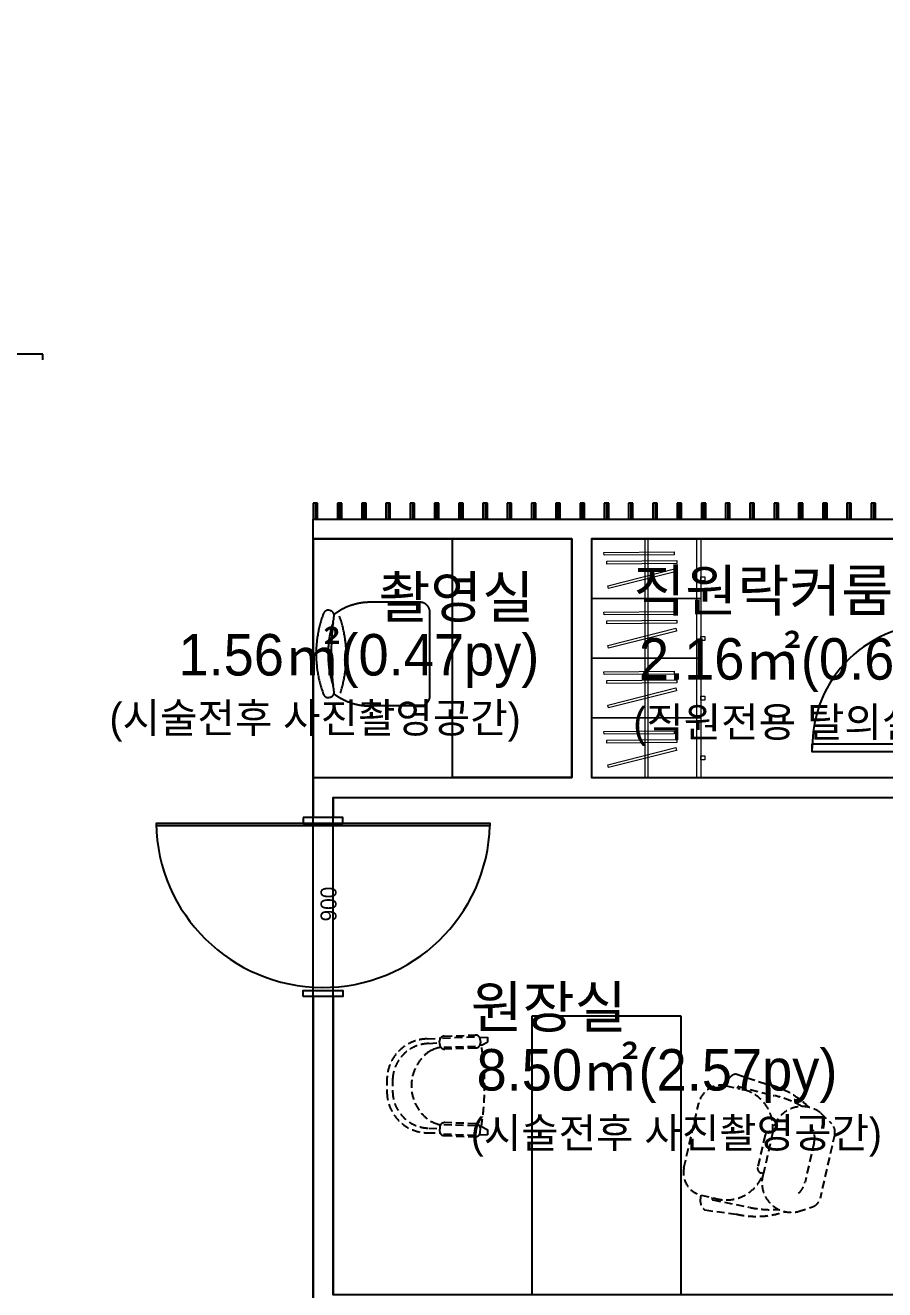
# Model space of a CAD drawing. Extents: x 11477420 to 23072185, y -28506554 to -14238804.
# Drawn here: x 11494391 to 11498712, y -14281274 to -14274916 of the extents above; entities that cross this region are included whole.
import ezdxf
from ezdxf.enums import TextEntityAlignment as Align

# ---------------------------------------------------------------- set-up
doc = ezdxf.new("R2010")
doc.units = 0
doc.header["$LTSCALE"] = 50
doc.header["$MEASUREMENT"] = 0
doc.linetypes.add('DH-HID2', pattern=[1.2, 0.8, -0.4])
doc.linetypes.add('HIDDEN1', pattern=[1.1, 0.7, -0.4])
doc.layers.get('0').update_dxf_attribs({"linetype": 'CONTINUOUS'})
for name, color, linetype in [('03-WAL NEW', 3, 'CONTINUOUS'), ('1.천장.벽체선(내벽)', 3, 'CONTINUOUS'), ('2.글자선', 60, 'CONTINUOUS'), ('3 가구-붙박이', 6, 'CONTINUOUS'), ('3.기호.계단선', 30, 'CONTINUOUS'), ('C-WIN', 4, 'CONTINUOUS'), ('CO-DO-FR', 7, 'CONTINUOUS'), ('CO-DOOR', 8, 'CONTINUOUS'), ('CO-FURB', 6, 'CONTINUOUS'), ('FINISH', 6, 'CONTINUOUS'), ('FU-FURM', 251, 'DH-HID2')]:
    doc.layers.add(name, color=color, linetype=linetype)
doc.layers.add('Arch', color=8, linetype='CONTINUOUS', lineweight=0)
doc.styles.add('W-TEXT2', font='Dotum.ttf')
doc.styles.add('코레일둥고', font='Korail_Round_Gothic_Medium.ttf')

# ---------------------------------------------------------------- blocks, each defined once
blk = doc.blocks.new('flooor2')
at = {"layer": '03-WAL NEW', "color": 8}
for p, q in [((11530260.1, -14277319.4), (11530238.1, -14277319.4)), ((11530238.1, -14277319.4), (11530238.1, -14277399.4)), ((11530260.1, -14277399.4), (11530260.1, -14277319.4)), ((11530382.1, -14277319.4), (11530360.1, -14277319.4)), ((11530360.1, -14277319.4), (11530360.1, -14277399.4)), ((11530382.1, -14277399.4), (11530382.1, -14277319.4)), ((11530504.1, -14277319.4), (11530482.1, -14277319.4)), ((11530482.1, -14277319.4), (11530482.1, -14277399.4)), ((11530504.1, -14277399.4), (11530504.1, -14277319.4)), ((11530626.1, -14277319.4), (11530604.1, -14277319.4)), ((11530604.1, -14277319.4), (11530604.1, -14277399.4)), ((11530626.1, -14277399.4), (11530626.1, -14277319.4)), ((11530748.1, -14277319.4), (11530726.1, -14277319.4)), ((11530726.1, -14277319.4), (11530726.1, -14277399.4)), ((11530748.1, -14277399.4), (11530748.1, -14277319.4)), ((11530870.1, -14277319.4), (11530848.1, -14277319.4)), ((11530848.1, -14277319.4), (11530848.1, -14277399.4)), ((11530870.1, -14277399.4), (11530870.1, -14277319.4)), ((11530992.1, -14277319.4), (11530970.1, -14277319.4)), ((11530970.1, -14277319.4), (11530970.1, -14277399.4)), ((11530992.1, -14277399.4), (11530992.1, -14277319.4)), ((11531114.1, -14277319.4), (11531092.1, -14277319.4)), ((11531092.1, -14277319.4), (11531092.1, -14277399.4)), ((11531114.1, -14277399.4), (11531114.1, -14277319.4)), ((11531236.1, -14277319.4), (11531214.1, -14277319.4)), ((11531214.1, -14277319.4), (11531214.1, -14277399.4)), ((11531236.1, -14277399.4), (11531236.1, -14277319.4)), ((11531358.1, -14277319.4), (11531336.1, -14277319.4)), ((11531336.1, -14277319.4), (11531336.1, -14277399.4)), ((11531358.1, -14277399.4), (11531358.1, -14277319.4)), ((11531480.1, -14277319.4), (11531458.1, -14277319.4)), ((11531458.1, -14277319.4), (11531458.1, -14277399.4)), ((11531480.1, -14277399.4), (11531480.1, -14277319.4)), ((11531602.1, -14277319.4), (11531580.1, -14277319.4)), ((11531580.1, -14277319.4), (11531580.1, -14277399.4)), ((11531602.1, -14277399.4), (11531602.1, -14277319.4)), ((11531724.1, -14277319.4), (11531702.1, -14277319.4)), ((11531702.1, -14277319.4), (11531702.1, -14277399.4)), ((11531724.1, -14277399.4), (11531724.1, -14277319.4)), ((11531846.1, -14277319.4), (11531824.1, -14277319.4)), ((11531824.1, -14277319.4), (11531824.1, -14277399.4)), ((11531846.1, -14277399.4), (11531846.1, -14277319.4)), ((11531968.1, -14277319.4), (11531946.1, -14277319.4)), ((11531946.1, -14277319.4), (11531946.1, -14277399.4)), ((11531968.1, -14277399.4), (11531968.1, -14277319.4)), ((11532090.1, -14277319.4), (11532068.1, -14277319.4)), ((11532068.1, -14277319.4), (11532068.1, -14277399.4)), ((11532090.1, -14277399.4), (11532090.1, -14277319.4)), ((11532212.1, -14277319.4), (11532190.1, -14277319.4)), ((11532190.1, -14277319.4), (11532190.1, -14277399.4)), ((11532212.1, -14277399.4), (11532212.1, -14277319.4)), ((11532334.1, -14277319.4), (11532312.1, -14277319.4)), ((11532312.1, -14277319.4), (11532312.1, -14277399.4)), ((11532334.1, -14277399.4), (11532334.1, -14277319.4)), ((11532456.1, -14277319.4), (11532434.1, -14277319.4)), ((11532434.1, -14277319.4), (11532434.1, -14277399.4)), ((11532456.1, -14277399.4), (11532456.1, -14277319.4)), ((11532578.1, -14277319.4), (11532556.1, -14277319.4)), ((11532556.1, -14277319.4), (11532556.1, -14277399.4)), ((11532578.1, -14277399.4), (11532578.1, -14277319.4)), ((11532700.1, -14277319.4), (11532678.1, -14277319.4)), ((11532678.1, -14277319.4), (11532678.1, -14277399.4)), ((11532700.1, -14277399.4), (11532700.1, -14277319.4)), ((11532822.1, -14277319.4), (11532800.1, -14277319.4)), ((11532800.1, -14277319.4), (11532800.1, -14277399.4)), ((11532822.1, -14277399.4), (11532822.1, -14277319.4)), ((11532944.1, -14277319.4), (11532922.1, -14277319.4)), ((11532922.1, -14277319.4), (11532922.1, -14277399.4)), ((11532944.1, -14277399.4), (11532944.1, -14277319.4)), ((11533066.1, -14277319.4), (11533044.1, -14277319.4)), ((11533044.1, -14277319.4), (11533044.1, -14277399.4)), ((11533066.1, -14277399.4), (11533066.1, -14277319.4)), ((11530238.1, -14277399.4), (11530260.1, -14277399.4)), ((11530360.1, -14277399.4), (11530382.1, -14277399.4)), ((11530482.1, -14277399.4), (11530504.1, -14277399.4)), ((11530604.1, -14277399.4), (11530626.1, -14277399.4)), ((11530726.1, -14277399.4), (11530748.1, -14277399.4)), ((11530848.1, -14277399.4), (11530870.1, -14277399.4)), ((11530970.1, -14277399.4), (11530992.1, -14277399.4)), ((11531092.1, -14277399.4), (11531114.1, -14277399.4)), ((11531214.1, -14277399.4), (11531236.1, -14277399.4)), ((11531336.1, -14277399.4), (11531358.1, -14277399.4)), ((11531458.1, -14277399.4), (11531480.1, -14277399.4)), ((11531580.1, -14277399.4), (11531602.1, -14277399.4)), ((11531702.1, -14277399.4), (11531724.1, -14277399.4)), ((11531824.1, -14277399.4), (11531846.1, -14277399.4)), ((11531946.1, -14277399.4), (11531968.1, -14277399.4)), ((11532068.1, -14277399.4), (11532090.1, -14277399.4)), ((11532190.1, -14277399.4), (11532212.1, -14277399.4)), ((11532312.1, -14277399.4), (11532334.1, -14277399.4)), ((11532434.1, -14277399.4), (11532456.1, -14277399.4)), ((11532556.1, -14277399.4), (11532578.1, -14277399.4)), ((11532678.1, -14277399.4), (11532700.1, -14277399.4)), ((11532800.1, -14277399.4), (11532822.1, -14277399.4)), ((11532922.1, -14277399.4), (11532944.1, -14277399.4)), ((11533044.1, -14277399.4), (11533066.1, -14277399.4))]:
    blk.add_line(p, q, dxfattribs=at)
at = {"layer": '03-WAL NEW', "color": 8, "ltscale": 10}
for p, q in [((11530249.1, -14277319.4), (11530249.1, -14277399.4)), ((11530371.1, -14277319.4), (11530371.1, -14277399.4)), ((11530493.1, -14277319.4), (11530493.1, -14277399.4)), ((11530615.1, -14277319.4), (11530615.1, -14277399.4)), ((11530737.1, -14277319.4), (11530737.1, -14277399.4)), ((11530859.1, -14277319.4), (11530859.1, -14277399.4)), ((11530981.1, -14277319.4), (11530981.1, -14277399.4)), ((11531103.1, -14277319.4), (11531103.1, -14277399.4)), ((11531225.1, -14277319.4), (11531225.1, -14277399.4)), ((11531347.1, -14277319.4), (11531347.1, -14277399.4)), ((11531469.1, -14277319.4), (11531469.1, -14277399.4)), ((11531591.1, -14277319.4), (11531591.1, -14277399.4)), ((11531713.1, -14277319.4), (11531713.1, -14277399.4)), ((11531835.1, -14277319.4), (11531835.1, -14277399.4)), ((11531957.1, -14277319.4), (11531957.1, -14277399.4)), ((11532079.1, -14277319.4), (11532079.1, -14277399.4)), ((11532201.1, -14277319.4), (11532201.1, -14277399.4)), ((11532323.1, -14277319.4), (11532323.1, -14277399.4)), ((11532445.1, -14277319.4), (11532445.1, -14277399.4)), ((11532567.1, -14277319.4), (11532567.1, -14277399.4)), ((11532689.1, -14277319.4), (11532689.1, -14277399.4)), ((11532811.1, -14277319.4), (11532811.1, -14277399.4)), ((11532933.1, -14277319.4), (11532933.1, -14277399.4)), ((11533055.1, -14277319.4), (11533055.1, -14277399.4))]:
    blk.add_line(p, q, dxfattribs=at)
at = {"layer": '1.천장.벽체선(내벽)', "ltscale": 30}
for p, q in [((11530238.1, -14277399.4), (11536196.1, -14277399.4)), ((11530238.1, -14277499.4), (11530238.1, -14277399.4)), ((11530238.1, -14277499.4), (11531538.1, -14277499.4)), ((11531538.1, -14277499.4), (11531538.1, -14278699.4)), ((11531638.1, -14277499.4), (11533438.1, -14277499.4)), ((11531638.1, -14277499.4), (11531638.1, -14278699.4)), ((11530238.1, -14278699.4), (11530238.1, -14278899.4)), ((11530238.1, -14278699.4), (11531538.1, -14278699.4)), ((11531638.1, -14278699.4), (11533438.1, -14278699.4)), ((11530338.1, -14278799.4), (11530338.1, -14278899.4)), ((11530338.1, -14278799.4), (11533738.1, -14278799.4)), ((11530338.1, -14278899.4), (11530238.1, -14278899.4)), ((11530238.1, -14279799.4), (11530238.1, -14281499.4)), ((11530338.1, -14279799.4), (11530238.1, -14279799.4)), ((11530338.1, -14279799.4), (11530338.1, -14281299.4))]:
    blk.add_line(p, q, dxfattribs=at)
at = {"layer": '3 가구-붙박이', "color": 8}
for p, q in [((11530938.1, -14278699.4), (11530938.1, -14277499.4)), ((11530938.1, -14277499.4), (11531538.1, -14277499.4)), ((11531538.1, -14277499.4), (11531538.1, -14278699.4)), ((11531538.1, -14278699.4), (11530938.1, -14278699.4)), ((11532088.1, -14279899.4), (11531338.1, -14279899.4)), ((11531338.1, -14279899.4), (11531338.1, -14281299.4)), ((11532088.1, -14281299.4), (11532088.1, -14279899.4))]:
    blk.add_line(p, q, dxfattribs=at)
at = {"layer": 'Arch', "color": 8}
for p, q in [((11531638.1, -14277799.4), (11531638.1, -14277499.4)), ((11531638.1, -14277499.4), (11532188.1, -14277499.4)), ((11531905.6, -14277499.4), (11531905.6, -14277799.4)), ((11531920.6, -14277499.4), (11531920.6, -14277799.4)), ((11532168.1, -14277799.4), (11532168.1, -14277499.4)), ((11532188.1, -14277499.4), (11532188.1, -14277799.4)), ((11531700.5, -14277567.5), (11532052.6, -14277564.4)), ((11531700.6, -14277581.5), (11531700.5, -14277567.5)), ((11532052.8, -14277578.4), (11531700.6, -14277581.5)), ((11532052.6, -14277564.4), (11532052.8, -14277578.4)), ((11531714.6, -14277611.4), (11532066.8, -14277608.3)), ((11531714.7, -14277625.4), (11531714.6, -14277611.4)), ((11532066.9, -14277622.3), (11531714.7, -14277625.4)), ((11532066.8, -14277608.3), (11532066.9, -14277622.3)), ((11531720.4, -14277735), (11532061.9, -14277648.6)), ((11532065.3, -14277662.2), (11531723.9, -14277748.6)), ((11532061.9, -14277648.6), (11532065.3, -14277662.2)), ((11532188.1, -14277709.4), (11532188.1, -14277689.4)), ((11532188.1, -14277689.4), (11532208.1, -14277689.4)), ((11532208.1, -14277689.4), (11532208.1, -14277709.4)), ((11531723.9, -14277748.6), (11531720.4, -14277735)), ((11532208.1, -14277709.4), (11532188.1, -14277709.4)), ((11532188.1, -14277799.4), (11531638.1, -14277799.4)), ((11531638.1, -14278099.4), (11531638.1, -14277799.4)), ((11531638.1, -14277799.4), (11532188.1, -14277799.4)), ((11531905.6, -14277799.4), (11531905.6, -14278099.4)), ((11531920.6, -14277799.4), (11531920.6, -14278099.4)), ((11532168.1, -14278099.4), (11532168.1, -14277799.4)), ((11532188.1, -14277799.4), (11532188.1, -14278099.4)), ((11531700.5, -14277867.5), (11532052.6, -14277864.4)), ((11531700.6, -14277881.5), (11531700.5, -14277867.5)), ((11532052.8, -14277878.4), (11531700.6, -14277881.5)), ((11532052.6, -14277864.4), (11532052.8, -14277878.4)), ((11531714.6, -14277911.4), (11532066.8, -14277908.3)), ((11531714.7, -14277925.4), (11531714.6, -14277911.4)), ((11532066.9, -14277922.3), (11531714.7, -14277925.4)), ((11531720.4, -14278035), (11532061.9, -14277948.6)), ((11532065.3, -14277962.2), (11531723.9, -14278048.6)), ((11532061.9, -14277948.6), (11532065.3, -14277962.2)), ((11532066.8, -14277908.3), (11532066.9, -14277922.3)), ((11532188.1, -14278009.4), (11532188.1, -14277989.4)), ((11532188.1, -14277989.4), (11532208.1, -14277989.4)), ((11532208.1, -14278009.4), (11532188.1, -14278009.4)), ((11532208.1, -14277989.4), (11532208.1, -14278009.4)), ((11531723.9, -14278048.6), (11531720.4, -14278035)), ((11531638.1, -14278399.4), (11531638.1, -14278099.4)), ((11531638.1, -14278099.4), (11532188.1, -14278099.4)), ((11532188.1, -14278099.4), (11531638.1, -14278099.4)), ((11531905.6, -14278099.4), (11531905.6, -14278399.4)), ((11531920.6, -14278099.4), (11531920.6, -14278399.4)), ((11532168.1, -14278399.4), (11532168.1, -14278099.4)), ((11532188.1, -14278099.4), (11532188.1, -14278399.4)), ((11531700.5, -14278167.5), (11532052.6, -14278164.4)), ((11531700.6, -14278181.5), (11531700.5, -14278167.5)), ((11532052.8, -14278178.4), (11531700.6, -14278181.5)), ((11531714.6, -14278211.4), (11532066.8, -14278208.3)), ((11531714.7, -14278225.4), (11531714.6, -14278211.4)), ((11532052.6, -14278164.4), (11532052.8, -14278178.4)), ((11532066.8, -14278208.3), (11532066.9, -14278222.3)), ((11532066.9, -14278222.3), (11531714.7, -14278225.4)), ((11531720.4, -14278335), (11532061.9, -14278248.6)), ((11532065.3, -14278262.2), (11531723.9, -14278348.6)), ((11532061.9, -14278248.6), (11532065.3, -14278262.2)), ((11531723.9, -14278348.6), (11531720.4, -14278335)), ((11532188.1, -14278309.4), (11532188.1, -14278289.4)), ((11532188.1, -14278289.4), (11532208.1, -14278289.4)), ((11532208.1, -14278309.4), (11532188.1, -14278309.4)), ((11532208.1, -14278289.4), (11532208.1, -14278309.4)), ((11532188.1, -14278399.4), (11531638.1, -14278399.4)), ((11531638.1, -14278699.4), (11531638.1, -14278399.4)), ((11531638.1, -14278399.4), (11532188.1, -14278399.4)), ((11531905.6, -14278399.4), (11531905.6, -14278699.4)), ((11531920.6, -14278399.4), (11531920.6, -14278699.4)), ((11532168.1, -14278699.4), (11532168.1, -14278399.4)), ((11532188.1, -14278399.4), (11532188.1, -14278699.4)), ((11531700.5, -14278467.5), (11532052.6, -14278464.4)), ((11531700.6, -14278481.5), (11531700.5, -14278467.5)), ((11532052.6, -14278464.4), (11532052.8, -14278478.4)), ((11532052.8, -14278478.4), (11531700.6, -14278481.5)), ((11531714.6, -14278511.4), (11532066.8, -14278508.3)), ((11531714.7, -14278525.4), (11531714.6, -14278511.4)), ((11532066.9, -14278522.3), (11531714.7, -14278525.4)), ((11532066.8, -14278508.3), (11532066.9, -14278522.3)), ((11531720.4, -14278635), (11532061.9, -14278548.6)), ((11532065.3, -14278562.2), (11531723.9, -14278648.6)), ((11532061.9, -14278548.6), (11532065.3, -14278562.2)), ((11532188.1, -14278609.4), (11532188.1, -14278589.4)), ((11532188.1, -14278589.4), (11532208.1, -14278589.4)), ((11532208.1, -14278589.4), (11532208.1, -14278609.4)), ((11531723.9, -14278648.6), (11531720.4, -14278635)), ((11532208.1, -14278609.4), (11532188.1, -14278609.4)), ((11532188.1, -14278699.4), (11531638.1, -14278699.4))]:
    blk.add_line(p, q, dxfattribs=at)
at = {"layer": 'CO-DO-FR', "color": 8}
for points in [[(11530188.1, -14278899.4), (11530188.1, -14278929.4), (11530388.1, -14278929.4), (11530388.1, -14278899.4)], [(11530188.1, -14279799.4), (11530188.1, -14279769.4), (11530388.1, -14279769.4), (11530388.1, -14279799.4)]]:
    blk.add_lwpolyline(points, close=True, dxfattribs=at)
at = {"layer": 'CO-DOOR'}
for points in [[(11532748.1, -14278529.4), (11533388.1, -14278529.4), (11533388.1, -14278569.4), (11532748.1, -14278569.4)], [(11529448.1, -14278939.4), (11531128.1, -14278939.4), (11531128.1, -14278929.4), (11529448.1, -14278929.4)]]:
    blk.add_lwpolyline(points, close=True, dxfattribs=at)
for centre, radius, start, end in [((11533359.9, -14278540.7), 611.9, 87.36138, 181.0566), ((11530287.7, -14278914.7), 839.8, 181.00823, 358.3093)]:
    blk.add_arc(centre, radius, start, end, dxfattribs=at)
at = {"layer": 'CO-FURB', "color": 8, "linetype": 'HIDDEN1', "ltscale": 100}
for p, q in [((11530775.1, -14277817.7), (11530525.1, -14277817.7)), ((11530325.9, -14277860.1), (11530321.2, -14277858.7)), ((11530825.1, -14278289), (11530825.1, -14277867.7)), ((11530325.9, -14278294.5), (11530321.2, -14278296)), ((11530775.1, -14278339), (11530525.1, -14278339))]:
    blk.add_line(p, q, dxfattribs=at)
for centre, radius, start, end in [((11530525.1, -14278117.7), 300, 90, 127.36863), ((11530775.1, -14277867.7), 50, 0, 90), ((11530821.3, -14278077.3), 568.4, 159.39675, 200.60325), ((11530313.7, -14277882.5), 25, 72.73162, 167.94753), ((11530318.5, -14277884), 25, 348.0444, 72.73162), ((11530175.8, -14277877.7), 167.6, 345.77208, 356.07559), ((11529814, -14278086.8), 591, 341.56505, 19.63436), ((11530821.3, -14278077.3), 508.4, 161.84531, 198.15469), ((11531638.5, -14278077.3), 1309.8, 173.05446, 186.94554), ((11530313.7, -14278272.1), 25, 192.05247, 287.26838), ((11530318.5, -14278270.6), 25, 287.26838, 11.9556), ((11530175.8, -14278276.9), 167.6, 3.92441, 14.22792), ((11530525.1, -14278039), 300, 232.53605, 270), ((11530775.1, -14278289), 50, 270, 0)]:
    blk.add_arc(centre, radius, start, end, dxfattribs=at)
at = {"layer": 'FINISH', "color": 8, "ltscale": 10}
for p, q in [((11528878.7, -14276569.4), (11522058.6, -14276569.4)), ((11528878.7, -14276599.4), (11528878.7, -14276569.4))]:
    blk.add_line(p, q, dxfattribs=at)
at = {"layer": 'FU-FURM', "color": 8}
for p, q in [((11530897.5, -14279999.1), (11531053, -14279993.7)), ((11530811.2, -14280013.2), (11530878, -14280009.9)), ((11530819.6, -14280036.7), (11530874, -14280031.8)), ((11530851.6, -14280061.8), (11530856.6, -14280060)), ((11530856.6, -14280060), (11530861.3, -14280058.3)), ((11530861.3, -14280058.3), (11530865.5, -14280056.9)), ((11530865.5, -14280056.9), (11530869.4, -14280055.8)), ((11530869.4, -14280055.8), (11530872.9, -14280054.9)), ((11530872.9, -14280054.9), (11530878.3, -14280053.7)), ((11530874.3, -14280040.9), (11530873.8, -14280024.6)), ((11530888.9, -14280009.1), (11531058.6, -14280002.5)), ((11530894.4, -14280055.4), (11531063.2, -14280049.4)), ((11531055.3, -14280059.2), (11530899.7, -14280064.6)), ((11531075, -14280005.7), (11531116.9, -14280003.7)), ((11531084.1, -14280044.7), (11531076.6, -14280045.1)), ((11531078.4, -14280017.4), (11531079, -14280033.8)), ((11531084.1, -14280044.7), (11531116.9, -14280028.3)), ((11531116.9, -14280028.3), (11531116.9, -14280003.7)), ((11530827.8, -14280072.3), (11530831.9, -14280070.2)), ((11530831.9, -14280070.2), (11530836.5, -14280068)), ((11530836.5, -14280068), (11530841.4, -14280065.9)), ((11530841.4, -14280065.9), (11530846.5, -14280063.8)), ((11530846.5, -14280063.8), (11530851.6, -14280061.8)), ((11530609, -14280207), (11530609, -14280282.4)), ((11530637.7, -14280211.1), (11530637.7, -14280279)), ((11532317.1, -14280238), (11532314.5, -14280249.2)), ((11532314.5, -14280249.2), (11532381.8, -14280264.6)), ((11532363.5, -14280189.6), (11532514.9, -14280239.5)), ((11532371.7, -14280257.2), (11532370.6, -14280262)), ((11532377.3, -14280252.7), (11532555.9, -14280298.2)), ((11532102.7, -14280661), (11532176.8, -14280335.8)), ((11530827.8, -14280426.6), (11530831.9, -14280428.7)), ((11530831.9, -14280428.7), (11530836.5, -14280430.8)), ((11530836.5, -14280430.8), (11530841.4, -14280433)), ((11530841.4, -14280433), (11530846.5, -14280435.1)), ((11530846.5, -14280435.1), (11530851.6, -14280437.1)), ((11530851.6, -14280437.1), (11530856.6, -14280438.9)), ((11530856.6, -14280438.9), (11530861.3, -14280440.5)), ((11530861.3, -14280440.5), (11530865.5, -14280442)), ((11531055.3, -14280439.7), (11530899.7, -14280434.3)), ((11532789.3, -14280385.4), (11532844.5, -14280438.9)), ((11530811.2, -14280485.7), (11530876.3, -14280486.2)), ((11530819.6, -14280461.9), (11530874.1, -14280463.6)), ((11530865.5, -14280442), (11530869.4, -14280443.1)), ((11530869.4, -14280443.1), (11530872.9, -14280444)), ((11530872.9, -14280444), (11530876.2, -14280444.8)), ((11530874.3, -14280458), (11530873.8, -14280474.3)), ((11530876.2, -14280444.8), (11530879.3, -14280445.4)), ((11530893.8, -14280491.7), (11531055.5, -14280497.3)), ((11530894.7, -14280443.7), (11531059.3, -14280448.9)), ((11530897.5, -14280499.8), (11531053, -14280505.2)), ((11531074.6, -14280493.8), (11531116.9, -14280495.2)), ((11531076.2, -14280452.9), (11531084.1, -14280453.2)), ((11531078.4, -14280481.5), (11531079, -14280465.1)), ((11531084.1, -14280454.2), (11531116.9, -14280470.6)), ((11531116.9, -14280495.2), (11531116.9, -14280470.6)), ((11532510.3, -14280497.5), (11532473.3, -14280659.8)), ((11532549.1, -14280482.7), (11532501.9, -14280689.9)), ((11532549.1, -14280482.7), (11532537.9, -14280480.2)), ((11532860.5, -14280492.9), (11532787, -14280815.6)), ((11532756.8, -14280534), (11532711.3, -14280733.6)), ((11532501.9, -14280689.9), (11532490.7, -14280687.3)), ((11532186.7, -14280809.9), (11532189.3, -14280798.6)), ((11532189.3, -14280798.6), (11532256.6, -14280814)), ((11532244.2, -14280816.2), (11532245.3, -14280811.4)), ((11532247.4, -14280822.7), (11532428, -14280859.1)), ((11532207.6, -14280873.6), (11532365.6, -14280894.3)), ((11532676.2, -14280881.7), (11532749.1, -14280857.4))]:
    blk.add_line(p, q, dxfattribs=at)
for centre, radius, start, end in [((11531053.9, -14280018.3), 24.6, 1.99987, 92.00012), ((11530815.8, -14280219.9), 206.8, 91.28557, 179.16188), ((11530823.8, -14280222.8), 186.1, 91.28556, 179.16189), ((11530943.4, -14280249.4), 211.5, 111.59889, 111.7217), ((11530898.3, -14280023.7), 24.6, 92.00023, 181.99973), ((11530898.9, -14280040.1), 24.6, 181.99999, 272.00029), ((11531054.4, -14280034.6), 24.6, 271.99987, 2.00012), ((11529812.4, -14280249.4), 1288, 350.85215, 9.14784), ((11530943.4, -14280249.4), 211.5, 123.12382, 236.87615), ((11532288.9, -14280361.4), 115, 77.15982, 167.15982), ((11532376.8, -14280248.8), 60.7, 102.65206, 169.74006), ((11532417.1, -14280675.8), 447.1, 45.44859, 77.36725), ((11530815.8, -14280278.9), 206.8, 180.83812, 268.71433), ((11530823.8, -14280275.9), 186.1, 180.83807, 268.71442), ((11532377.3, -14280258.5), 5.75, 75.43572, 167.15982), ((11532353.6, -14280458.8), 196.3, 353.04321, 81.73494), ((11532455.2, -14280763.7), 476.1, 59.55978, 77.25794), ((11532696.9, -14280502.3), 149.1, 51.68752, 172.44489), ((11530898.9, -14280458.8), 24.6, 87.99976, 178.00007), ((11531054.4, -14280464.3), 24.6, 358.00008, 87.99996), ((11532804.4, -14280480.2), 57.5, 347.15982, 45.84924), ((11530943.4, -14280249.4), 211.5, 248.27828, 248.40111), ((11530898.3, -14280475.2), 24.6, 178.00024, 268.00027), ((11531053.9, -14280480.6), 24.6, 268.00013, 358.00026), ((11532532.8, -14280502.6), 23, 77.15982, 167.15982), ((11532665.9, -14280509.2), 94.2, 344.70084, 24.53646), ((11532214.8, -14280686.5), 115, 167.15982, 257.15982), ((11532315.3, -14280626.7), 196.3, 252.5847, 341.27643), ((11532495.8, -14280664.9), 23, 167.15982, 257.15982), ((11532643.6, -14280736.3), 149.1, 161.87475, 282.63212), ((11532618.6, -14280716.7), 94.2, 309.78318, 349.6188), ((11532245.2, -14280826), 60.7, 164.57958, 231.66757), ((11532249.9, -14280817.5), 5.75, 167.15982, 258.88392), ((11532730.9, -14280802.8), 57.5, 288.47039, 347.15982), ((11532466.6, -14280458.7), 447.1, 256.95238, 288.87105), ((11532539, -14280396), 476.1, 257.06169, 274.75986)]:
    blk.add_arc(centre, radius, start, end, dxfattribs=at)
at = {"layer": '2.글자선', "color": 8, "style": 'W-TEXT2'}
blk.add_text('900', height=80, rotation=90, dxfattribs=at).set_placement((11530315.3, -14279335.2), align=Align.MIDDLE_CENTER)

msp = doc.modelspace()

# ---------------------------------------------------------------- linework, layer by layer
at = {"layer": '3.기호.계단선', "ltscale": 30}
msp.add_lwpolyline([(11486296.1, -14272844.4), (11486296.1, -14283399.4), (11487796.1, -14283399.4), (11487796.1, -14276599.4), (11494338.1, -14276599.4), (11494338.1, -14283399.4), (11495838.1, -14283399.4), (11495838.1, -14277399.4), (11503474.1, -14277399.4), (11503474.1, -14269794.4), (11497316.1, -14269794.4), (11497316.1, -14274394.4, -0.414214), (11496916.1, -14274794.4), (11493396.1, -14274794.4), (11493396.1, -14272844.4), (11489246.1, -14272844.4), (11489246.1, -14274794.4), (11488196.1, -14274794.4, -0.414214), (11487796.1, -14274394.4), (11487796.1, -14272844.4), (11486296.1, -14272844.4)], format="xyb", dxfattribs=at)
for points in [[(11495838.1, -14278699.4), (11497138.1, -14278699.4), (11497138.1, -14277499.4), (11495838.1, -14277499.4)], [(11499038.1, -14277499.4), (11497238.1, -14277499.4), (11497238.1, -14278699.4), (11499038.1, -14278699.4)], [(11499338.1, -14281299.4), (11495938.1, -14281299.4), (11495938.1, -14278799.4), (11499338.1, -14278799.4)]]:
    msp.add_lwpolyline(points, close=True, dxfattribs=at)

# ---------------------------------------------------------------- block references
msp.add_blockref('flooor2', (-34400, 0))

# ---------------------------------------------------------------- texts
at = {"layer": 'C-WIN', "color": 0, "style": '코레일둥고'}
for s, height, p in [('직원락커룸', 208.33, (11497447.8, -14277654.2)), ('촬영실', 208.33, (11496165.6, -14277687.1)), ('(시술전후 사진촬영공간)', 150, (11494814.2, -14278323.9)), ('(직원전용 탈의실)', 150, (11497447.8, -14278344.8)), ('원장실', 208.33, (11496630.7, -14279748.6)), ('(시술전후 사진촬영공간)', 150, (11496630.7, -14280410.9))]:
    msp.add_text(s, height=height, dxfattribs=at).set_placement(p, align=Align.TOP_LEFT)
for s, p in [('1.56㎡(0.47py)', (11496975.2, -14278185.8)), ('2.16㎡(0.65py)', (11499290.4, -14278206.7)), ('8.50㎡(2.57py)', (11498474.1, -14280272.8))]:
    msp.add_text(s, height=208.333, dxfattribs=at).set_placement(p, align=Align.RIGHT)

doc.saveas('drawing.dxf')
